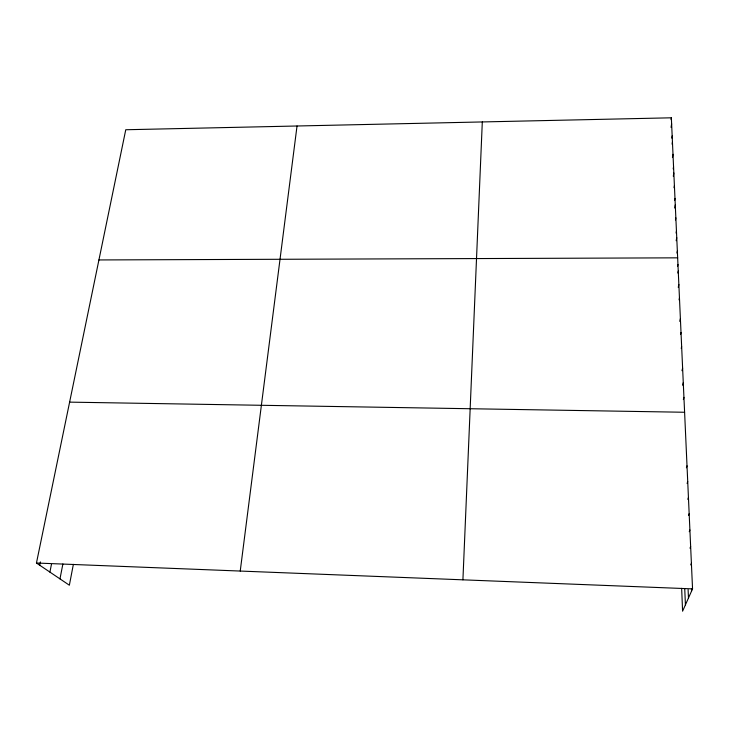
<?xml version="1.0" encoding="UTF-8"?>
<svg xmlns="http://www.w3.org/2000/svg" width="729" height="729" viewBox="0 0 729 729"><rect width="100%" height="100%" fill="white"/><g stroke="black" fill="none" stroke-linecap="round" stroke-linejoin="round"><path stroke-width="1.09" d="M462.915 579.828L482.306 121.943M240.233 571.053L297.031 125.999M671.081 119.62L671.354 117.806L125.762 129.744L36.45 563.025L69.364 585.214L73.365 564.364M671.063 127.402L671.628 123.802M671.819 138.118L672.174 135.895M672.092 144.205L672.448 141.991M672.457 157.573L672.995 154.284M673.195 168.882L673.56 166.713M673.295 176.218L673.842 172.983M674.043 187.763L674.407 185.631M674.607 200.53L674.981 198.416M674.717 208.011L675.273 204.867M675.482 219.948L675.856 217.88M676.065 233.089L676.448 231.047M676.175 240.725L676.749 237.69M676.968 253.081L677.35 251.086M59.969 578.881L62.885 564M49.9 572.092L51.422 564.492M677.56 266.404L677.952 264.436M677.861 273.029L678.252 271.07M39.721 565.221L40.396 561.913M678.262 287.344L678.854 284.456M679.064 299.892L679.464 297.997M679.774 321.371L680.394 318.6M680.604 334.356L681.014 332.542M681.232 348.426L681.651 346.649M681.98 370.715L682.617 368.127M682.626 385.194L683.273 382.661M683.355 399.574L683.939 397.369M686.408 467.79L687.019 465.831M687.11 483.473L687.72 481.568M687.821 499.347L688.44 497.506M688.541 515.421L689.169 513.644M689.26 531.705L689.898 529.983M689.999 548.199L690.645 546.54M690.746 564.902L691.402 563.307M671.354 117.806L692.55 588.877L682.59 611.194L681.651 588.33M98.925 259.943L677.66 257.838M69.62 402.135L684.604 412.259M36.45 563.025L692.55 588.877M691.466 588.968L691.557 591.101M688.103 589.661L688.468 598.026M684.731 588.503L685.424 604.851"/></g></svg>
